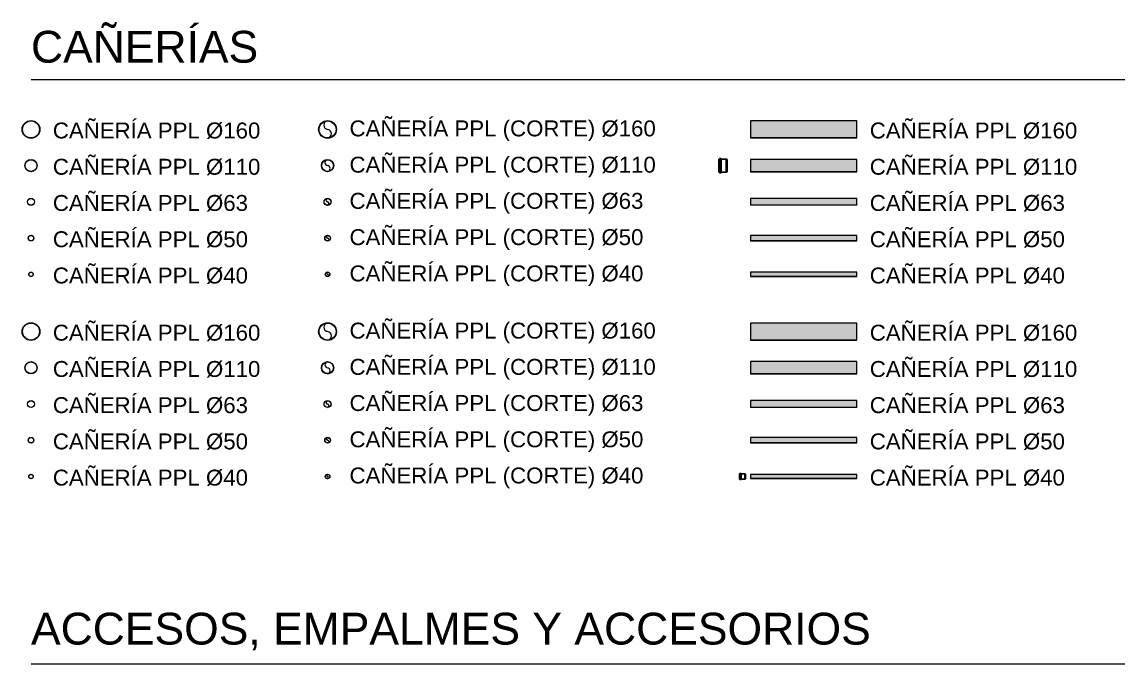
# Model space of a CAD drawing. Header units: metres. Extents: x 4626 to 5839, y 1264 to 1407.
# Drawn here: x 5813.03 to 5823.43, y 1313.34 to 1319.39 of the extents above; entities that cross this region are included whole.
import ezdxf

# ---------------------------------------------------------------- set-up
doc = ezdxf.new("R2010")
doc.units = ezdxf.units.M
doc.layers.get('0').update_dxf_attribs({"lineweight": 9})
doc.layers.add('AMR_IS_Cloaca Primaria', color=7, linetype='Continuous', lineweight=25, true_color=0xa50000)
doc.layers.add('AMR_IS_Cloaca Secundaria', color=7, linetype='Continuous', lineweight=25, true_color=0xa57c00)
doc.layers.add('AMR_IS_Referencias', color=2, linetype='Continuous', lineweight=9)
doc.styles.add('arial', font='arial.ttf')
doc.styles.get("Standard").update_dxf_attribs({"font": 'arial.ttf'})

# ---------------------------------------------------------------- blocks, each defined once
blk = doc.blocks.new('CPP160')
at = {"lineweight": 9}
for radius in [0.0839, 0.08]:
    blk.add_circle((0, 0), radius, dxfattribs=at)
blk = doc.blocks.new('CPP 110')
at = {"lineweight": 9}
for radius in [0.0577, 0.055]:
    blk.add_circle((0, 0), radius, dxfattribs=at)
blk = doc.blocks.new('CPP 63')
at = {"lineweight": 9}
for radius in [0.0333, 0.0315]:
    blk.add_circle((0, 0), radius, dxfattribs=at)
blk = doc.blocks.new('CPP 50')
at = {"lineweight": 9}
for radius in [0.0268, 0.025]:
    blk.add_circle((0, 0), radius, dxfattribs=at)
blk = doc.blocks.new('CPP 40')
at = {"lineweight": 9}
for radius in [0.0218, 0.02]:
    blk.add_circle((0, 0), radius, dxfattribs=at)
blk = doc.blocks.new('CPP 110 CORTE')
at = {"lineweight": 9}
for radius in [0.0577, 0.055]:
    blk.add_circle((0, 0), radius, dxfattribs=at)
for centre, radius, start, end in [((0.003, 0.027), 0.0276, 95.3865, 264.1252), ((-0.003, -0.028), 0.0277, 276.9801, 84.5993)]:
    blk.add_arc(centre, radius, start, end, dxfattribs=at)
blk = doc.blocks.new('CPP 160 CORTE')
at = {"lineweight": 9}
for radius in [0.0839, 0.08]:
    blk.add_circle((0, 0), radius, dxfattribs=at)
for centre, start, end in [((0.004, 0.04), 94.4713, 264.1677), ((-0.004, -0.04), 276.0607, 84.646)]:
    blk.add_arc(centre, 0.0402, start, end, dxfattribs=at)
blk = doc.blocks.new('CPP 63 CORTE')
at = {"lineweight": 9}
for radius in [0.0333, 0.0315]:
    blk.add_circle((0, 0), radius, dxfattribs=at)
for centre, radius, start, end in [((0.002, 0.016), 0.016, 100.5974, 262.2819), ((-0.002, -0.016), 0.0159, 278.5855, 82.9939)]:
    blk.add_arc(centre, radius, start, end, dxfattribs=at)
blk = doc.blocks.new('CPP 50 CORTE')
at = {"lineweight": 9}
for radius in [0.0268, 0.025]:
    blk.add_circle((0, 0), radius, dxfattribs=at)
for centre, start, end in [((0.001, 0.013), 96.3073, 264.0818), ((-0.001, -0.013), 276.9801, 84.5993)]:
    blk.add_arc(centre, 0.0126, start, end, dxfattribs=at)
blk = doc.blocks.new('CPP 40 CORTE')
at = {"lineweight": 9}
for radius in [0.0218, 0.02]:
    blk.add_circle((0, 0), radius, dxfattribs=at)
for centre, start, end in [((0.001, 0.01), 96.3073, 264.0818), ((-0.001, -0.01), 276.9801, 84.5993)]:
    blk.add_arc(centre, 0.0101, start, end, dxfattribs=at)
blk = doc.blocks.new('ESPIGA 110')
at = {"ltscale": 25.4}
for p, q in [((-0.078, 0.061), (-0.078, -0.061)), ((-0.072, 0.061), (-0.078, 0.061)), ((-0.072, 0.067), (-0.072, -0.067)), ((-0.056, 0.067), (-0.072, 0.067)), ((-0.056, 0.067), (-0.056, -0.067)), ((-0.008, 0.061), (-0.056, 0.061)), ((-0.008, 0.061), (-0.008, -0.061)), ((0, 0.058), (-0.008, 0.061)), ((0, 0.058), (0, -0.058)), ((-0.078, -0.061), (-0.072, -0.061)), ((-0.072, -0.067), (-0.056, -0.067)), ((-0.056, -0.061), (-0.008, -0.061)), ((-0.008, -0.061), (0, -0.058))]:
    blk.add_line(p, q, dxfattribs=at)
blk = doc.blocks.new('espiga 40')
at = {"ltscale": 25.4}
for p, q in [((0, -0.024), (0, 0.024)), ((0.005, 0.024), (0, 0.024)), ((0.005, -0.029), (0.005, 0.029)), ((0.018, 0.029), (0.005, 0.029)), ((0.018, -0.029), (0.018, 0.029)), ((0.052, 0.024), (0.018, 0.024)), ((0.052, -0.024), (0.052, 0.024)), ((0.058, 0.022), (0.052, 0.024)), ((0.058, -0.022), (0.058, 0.022)), ((0, -0.024), (0.005, -0.024)), ((0.005, -0.029), (0.018, -0.029)), ((0.018, -0.024), (0.052, -0.024)), ((0.052, -0.024), (0.058, -0.022))]:
    blk.add_line(p, q, dxfattribs=at)

msp = doc.modelspace()

# ---------------------------------------------------------------- hatches: boundary and pattern name
at = {"layer": 'AMR_IS_Cloaca Primaria', "lineweight": 9}
h = msp.add_hatch(color=256, dxfattribs=at)
h.dxf.hatch_style = 1
h.paths.add_polyline_path([(5819.901, 1318.294), (5820.901, 1318.294), (5820.901, 1318.454), (5819.901, 1318.454)])
edge = h.paths.add_edge_path(flags=17)
edge.add_line((5820.901, 1318.454), (5819.901, 1318.454))
h = msp.add_hatch(color=256, dxfattribs=at)
h.dxf.hatch_style = 1
h.paths.add_polyline_path([(5819.901, 1317.975), (5820.901, 1317.975), (5820.901, 1318.09), (5819.901, 1318.09)])
edge = h.paths.add_edge_path(flags=17)
edge.add_line((5820.901, 1318.09), (5819.901, 1318.09))
h = msp.add_hatch(color=256, dxfattribs=at)
h.dxf.hatch_style = 1
h.paths.add_polyline_path([(5819.901, 1317.659), (5820.901, 1317.659), (5820.901, 1317.722), (5819.901, 1317.722)])
edge = h.paths.add_edge_path(flags=17)
edge.add_line((5820.901, 1317.722), (5819.901, 1317.722))
h = msp.add_hatch(color=256, dxfattribs=at)
h.dxf.hatch_style = 1
h.paths.add_polyline_path([(5819.901, 1317.324), (5820.901, 1317.324), (5820.901, 1317.374), (5819.901, 1317.374)])
edge = h.paths.add_edge_path(flags=17)
edge.add_line((5820.901, 1317.374), (5819.901, 1317.374))
h = msp.add_hatch(color=256, dxfattribs=at)
h.dxf.hatch_style = 1
h.paths.add_polyline_path([(5819.901, 1316.988), (5820.901, 1316.988), (5820.901, 1317.028), (5819.901, 1317.028)])
edge = h.paths.add_edge_path(flags=17)
edge.add_line((5820.901, 1317.028), (5819.901, 1317.028))
at = {"layer": 'AMR_IS_Cloaca Secundaria', "lineweight": 9}
h = msp.add_hatch(color=256, dxfattribs=at)
h.dxf.hatch_style = 1
h.paths.add_polyline_path([(5819.901, 1316.388), (5820.901, 1316.388), (5820.901, 1316.548), (5819.901, 1316.548)])
edge = h.paths.add_edge_path(flags=17)
edge.add_line((5820.901, 1316.548), (5819.901, 1316.548))
h = msp.add_hatch(color=256, dxfattribs=at)
h.dxf.hatch_style = 1
h.paths.add_polyline_path([(5819.901, 1316.069), (5820.901, 1316.069), (5820.901, 1316.185), (5819.901, 1316.185)])
edge = h.paths.add_edge_path(flags=17)
edge.add_line((5820.901, 1316.185), (5819.901, 1316.185))
h = msp.add_hatch(color=256, dxfattribs=at)
h.dxf.hatch_style = 1
h.paths.add_polyline_path([(5819.901, 1315.754), (5820.901, 1315.754), (5820.901, 1315.817), (5819.901, 1315.817)])
edge = h.paths.add_edge_path(flags=17)
edge.add_line((5820.901, 1315.817), (5819.901, 1315.817))
h = msp.add_hatch(color=256, dxfattribs=at)
h.dxf.hatch_style = 1
h.paths.add_polyline_path([(5819.901, 1315.419), (5820.901, 1315.419), (5820.901, 1315.469), (5819.901, 1315.469)])
edge = h.paths.add_edge_path(flags=17)
edge.add_line((5820.901, 1315.469), (5819.901, 1315.469))
h = msp.add_hatch(color=256, dxfattribs=at)
h.dxf.hatch_style = 1
h.paths.add_polyline_path([(5819.901, 1315.082), (5820.901, 1315.082), (5820.901, 1315.122), (5819.901, 1315.122)])
edge = h.paths.add_edge_path(flags=17)
edge.add_line((5820.901, 1315.122), (5819.901, 1315.122))

# ---------------------------------------------------------------- linework, layer by layer
at = {"layer": 'AMR_IS_Cloaca Primaria', "lineweight": 9}
for points in [[(5813.116, 1318.846), (5823.43, 1318.846)], [(5820.901, 1318.454), (5819.901, 1318.454)], [(5820.901, 1318.294), (5819.901, 1318.294)], [(5820.901, 1318.09), (5819.901, 1318.09)], [(5820.901, 1317.975), (5819.901, 1317.975)], [(5820.901, 1317.659), (5820.901, 1317.722), (5819.901, 1317.722), (5819.901, 1317.659)], [(5820.901, 1317.659), (5819.901, 1317.659)], [(5820.901, 1317.374), (5819.901, 1317.374)], [(5820.901, 1317.324), (5819.901, 1317.324)], [(5820.901, 1317.028), (5819.901, 1317.028)], [(5820.901, 1316.988), (5819.901, 1316.988)], [(5813.116, 1313.335), (5823.43, 1313.335)]]:
    msp.add_lwpolyline(points, dxfattribs=at)
for points in [[(5819.901, 1318.294), (5820.901, 1318.294), (5820.901, 1318.454), (5819.901, 1318.454)], [(5819.901, 1317.975), (5820.901, 1317.975), (5820.901, 1318.09), (5819.901, 1318.09)], [(5819.901, 1317.324), (5820.901, 1317.324), (5820.901, 1317.374), (5819.901, 1317.374)], [(5819.901, 1316.988), (5820.901, 1316.988), (5820.901, 1317.028), (5819.901, 1317.028)]]:
    msp.add_lwpolyline(points, close=True, dxfattribs=at)
at = {"layer": 'AMR_IS_Cloaca Secundaria', "lineweight": 9}
for points in [[(5820.901, 1316.548), (5819.901, 1316.548)], [(5820.901, 1316.388), (5819.901, 1316.388)], [(5820.901, 1316.185), (5819.901, 1316.185)], [(5820.901, 1316.069), (5819.901, 1316.069)], [(5820.901, 1315.754), (5820.901, 1315.817), (5819.901, 1315.817), (5819.901, 1315.754)], [(5820.901, 1315.754), (5819.901, 1315.754)], [(5820.901, 1315.469), (5819.901, 1315.469)], [(5820.901, 1315.419), (5819.901, 1315.419)], [(5820.901, 1315.122), (5819.901, 1315.122)], [(5820.901, 1315.082), (5819.901, 1315.082)]]:
    msp.add_lwpolyline(points, dxfattribs=at)
for points in [[(5819.901, 1316.388), (5820.901, 1316.388), (5820.901, 1316.548), (5819.901, 1316.548)], [(5819.901, 1316.069), (5820.901, 1316.069), (5820.901, 1316.185), (5819.901, 1316.185)], [(5819.901, 1315.419), (5820.901, 1315.419), (5820.901, 1315.469), (5819.901, 1315.469)], [(5819.901, 1315.082), (5820.901, 1315.082), (5820.901, 1315.122), (5819.901, 1315.122)]]:
    msp.add_lwpolyline(points, close=True, dxfattribs=at)

# ---------------------------------------------------------------- block references
at = {"layer": 'AMR_IS_Cloaca Primaria', "lineweight": 9}
for name, p in [('CPP160', (5813.116, 1318.374)), ('CPP 160 CORTE', (5815.912, 1318.374)), ('CPP 110', (5813.116, 1318.033)), ('CPP 110 CORTE', (5815.912, 1318.033)), ('ESPIGA 110', (5819.679, 1318.033)), ('CPP 63', (5813.116, 1317.691)), ('CPP 63 CORTE', (5815.912, 1317.691)), ('CPP 50', (5813.116, 1317.349)), ('CPP 50 CORTE', (5815.912, 1317.349)), ('CPP 40', (5813.116, 1317.008)), ('CPP 40 CORTE', (5815.912, 1317.008))]:
    msp.add_blockref(name, p, dxfattribs=at)
at = {"layer": 'AMR_IS_Cloaca Secundaria', "lineweight": 9}
for name, p in [('CPP160', (5813.116, 1316.468)), ('CPP 160 CORTE', (5815.912, 1316.468)), ('CPP 110', (5813.116, 1316.127)), ('CPP 110 CORTE', (5815.912, 1316.127)), ('CPP 63', (5813.116, 1315.785)), ('CPP 63 CORTE', (5815.912, 1315.785)), ('CPP 50', (5813.116, 1315.444)), ('CPP 50 CORTE', (5815.912, 1315.444)), ('CPP 40', (5813.116, 1315.102)), ('CPP 40 CORTE', (5815.912, 1315.102)), ('espiga 40', (5819.795, 1315.102))]:
    msp.add_blockref(name, p, dxfattribs=at)

# ---------------------------------------------------------------- texts
at = {"layer": 'AMR_IS_Referencias', "char_height": 0.3, "width": 8.84278, "attachment_point": 4, "style": 'arial'}
for s, insert in [('\\pxql;CAÑERÍAS', (5813.116, 1319.151)), ('\\pxql;ACCESOS, EMPALMES Y ACCESORIOS', (5813.116, 1313.64))]:
    msp.add_mtext(s, dxfattribs=dict(at, insert=insert))
at = {"layer": 'AMR_IS_Referencias', "char_height": 0.15, "attachment_point": 4, "line_spacing_factor": 0.963855}
for s, insert, width in [('\\pxql;CAÑERÍA PPL %%C160', (5813.322, 1318.361), 2.07378), ('\\pxql;CAÑERÍA PPL (CORTE) %%C160', (5816.119, 1318.361), 3.07647), ('\\pxql;CAÑERÍA PPL %%C160', (5821.024, 1318.361), 2.07378), ('\\pxql;CAÑERÍA PPL %%C110', (5813.322, 1318.019), 2.07378), ('\\pxql;CAÑERÍA PPL (CORTE) %%C110', (5816.119, 1318.019), 3.07647), ('\\pxql;CAÑERÍA PPL %%C110', (5821.024, 1318.019), 2.07378), ('\\pxql;CAÑERÍA PPL %%C63', (5813.322, 1317.678), 2.07378), ('\\pxql;CAÑERÍA PPL (CORTE) %%C63', (5816.119, 1317.678), 3.07647), ('\\pxql;CAÑERÍA PPL %%C63', (5821.024, 1317.678), 2.07378), ('\\pxql;CAÑERÍA PPL %%C50', (5813.322, 1317.336), 2.07378), ('\\pxql;CAÑERÍA PPL (CORTE) %%C50', (5816.119, 1317.336), 3.07647), ('\\pxql;CAÑERÍA PPL %%C50', (5821.024, 1317.336), 2.07378), ('\\pxql;CAÑERÍA PPL (CORTE) %%C40', (5816.119, 1316.994), 3.07647), ('\\pxql;CAÑERÍA PPL %%C40', (5813.322, 1316.994), 2.07378), ('\\pxql;CAÑERÍA PPL %%C40', (5821.024, 1316.994), 2.07378), ('\\pxql;CAÑERÍA PPL %%C160', (5813.322, 1316.455), 2.07378), ('\\pxql;CAÑERÍA PPL (CORTE) %%C160', (5816.119, 1316.455), 3.07647), ('\\pxql;CAÑERÍA PPL %%C160', (5821.024, 1316.455), 2.07378), ('\\pxql;CAÑERÍA PPL %%C110', (5813.322, 1316.113), 2.07378), ('\\pxql;CAÑERÍA PPL (CORTE) %%C110', (5816.119, 1316.113), 3.07647), ('\\pxql;CAÑERÍA PPL %%C110', (5821.024, 1316.113), 2.07378), ('\\pxql;CAÑERÍA PPL %%C63', (5813.322, 1315.772), 2.07378), ('\\pxql;CAÑERÍA PPL (CORTE) %%C63', (5816.119, 1315.772), 3.07647), ('\\pxql;CAÑERÍA PPL %%C63', (5821.024, 1315.772), 2.07378), ('\\pxql;CAÑERÍA PPL (CORTE) %%C50', (5816.119, 1315.43), 3.07647), ('\\pxql;CAÑERÍA PPL %%C50', (5813.322, 1315.43), 2.07378), ('\\pxql;CAÑERÍA PPL %%C50', (5821.024, 1315.43), 2.07378), ('\\pxql;CAÑERÍA PPL %%C40', (5813.322, 1315.089), 2.07378), ('\\pxql;CAÑERÍA PPL (CORTE) %%C40', (5816.119, 1315.089), 3.07647), ('\\pxql;CAÑERÍA PPL %%C40', (5821.024, 1315.089), 2.07378)]:
    msp.add_mtext(s, dxfattribs=dict(at, insert=insert, width=width))

doc.saveas('drawing.dxf')
